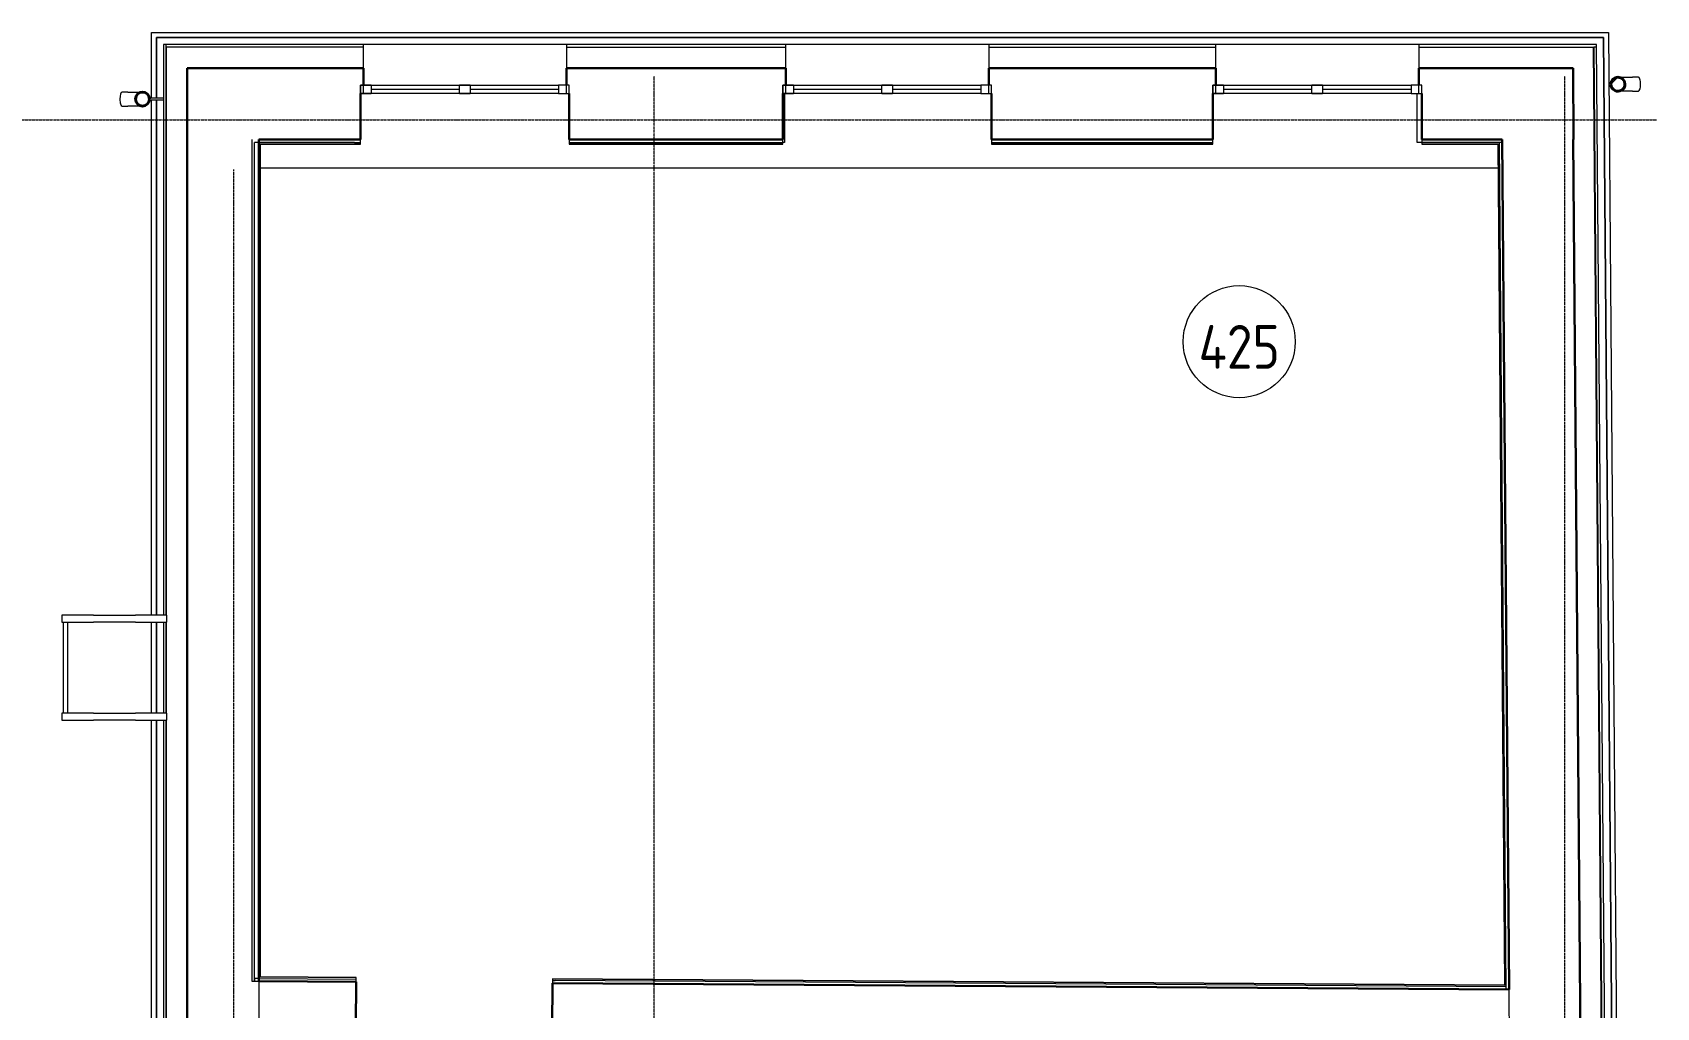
# Model space of a CAD drawing. Header units: millimetres. Extents: x -42533 to 645315, y 3457 to 82611.
# Drawn here: x 461013 to 472606, y 63354 to 70314 of the extents above; entities that cross this region are included whole.
import ezdxf

# ---------------------------------------------------------------- set-up
doc = ezdxf.new("R2010")
doc.units = ezdxf.units.MM
doc.linetypes.add('ADSK_Линия сетки', pattern=[25, 20, -2.5, 0, -2.5])
for name, color, linetype, lineweight in [('_ Окна', 7, 'Continuous', 9), ('Аннотация', 7, 'Continuous', 18), ('Обобщенные модели', 7, 'Continuous', 18), ('Оборудование', 7, 'Continuous', 18), ('Окна', 7, 'Continuous', 9), ('Оси', 253, 'Continuous', 9), ('Перекрытие', 7, 'Continuous', 18), ('Стены внутренние', 7, 'Continuous', 18), ('Стены наружные', 7, 'Continuous', 18), ('Стены несущие', 7, 'Continuous', 30), ('Стены отделка', 7, 'Continuous', 30), ('Стены штриховка', 7, 'Continuous', 9), ('ШТРИХОВКА', 252, 'Continuous', 15)]:
    doc.layers.add(name, color=color, linetype=linetype, lineweight=lineweight)
doc.layers.add('Линии', color=7, linetype='Continuous', lineweight=9, true_color=0x00a600)
doc.styles.add('GOST Common', font='GOST_Common.ttf', dxfattribs={"width": 0.9, "height": 350})

# ---------------------------------------------------------------- blocks, each defined once
blk = doc.blocks.new('План 4 этажа')
at = {"layer": 'Обобщенные модели', "lineweight": 9}
h = blk.add_hatch(dxfattribs=at)
h.set_pattern_fill('FP_10', color=8, angle=-89.5366181, style=0, pattern_type=2)
h.set_pattern_definition([(45.00038, (591.94, 243.9), (-106.06672, 106.0653), [])])
h.paths.add_polyline_path([(56225.816, 43579.568), (56248.067, 43579.748), (56268.037, 43589.565), (56281.769, 43607.074), (56286.545, 43628.807), (56281.419, 43650.461), (56267.15, 43667.865), (56247.278, 43677.238), (56225.027, 43677.058), (56205.057, 43667.241), (56191.325, 43649.732), (56186.803, 43626.922), (56191.675, 43606.345), (56206.207, 43588.817), (56225.434, 43579.748)])
at = {"layer": '_ Окна', "color": 8, "lineweight": 18}
for p, q in [((47260.673, 43562.707), (47260.673, 43622.707)), ((47260.673, 43622.707), (47336.673, 43622.707)), ((47336.673, 43622.707), (47336.673, 43562.707)), ((47967.673, 43562.707), (47967.673, 43622.707)), ((47967.673, 43622.707), (48043.673, 43622.707)), ((48043.673, 43622.707), (48043.673, 43562.707)), ((48674.673, 43622.707), (48674.673, 43562.707)), ((48750.673, 43622.707), (48674.673, 43622.707)), ((48750.673, 43562.707), (48750.673, 43622.707)), ((50275.393, 43562.707), (50275.393, 43622.707)), ((50275.393, 43622.707), (50351.393, 43622.707)), ((50351.393, 43622.707), (50351.393, 43562.707)), ((50982.393, 43562.707), (50982.393, 43622.707)), ((50982.393, 43622.707), (51058.393, 43622.707)), ((51058.393, 43622.707), (51058.393, 43562.707)), ((51689.393, 43622.707), (51689.393, 43562.707)), ((51765.393, 43622.707), (51689.393, 43622.707)), ((51765.393, 43562.707), (51765.393, 43622.707)), ((53345.388, 43562.707), (53345.388, 43622.707)), ((53345.388, 43622.707), (53421.388, 43622.707)), ((53421.388, 43622.707), (53421.388, 43562.707)), ((54052.388, 43562.707), (54052.388, 43622.707)), ((54052.388, 43622.707), (54128.388, 43622.707)), ((54128.388, 43622.707), (54128.388, 43562.707)), ((54759.388, 43622.707), (54759.388, 43562.707)), ((54835.388, 43622.707), (54759.388, 43622.707)), ((54835.388, 43562.707), (54835.388, 43622.707)), ((47336.673, 43562.707), (47260.673, 43562.707)), ((48043.673, 43562.707), (47967.673, 43562.707)), ((48674.673, 43562.707), (48750.673, 43562.707)), ((50351.393, 43562.707), (50275.393, 43562.707)), ((51058.393, 43562.707), (50982.393, 43562.707)), ((51689.393, 43562.707), (51765.393, 43562.707)), ((53421.388, 43562.707), (53345.388, 43562.707)), ((54128.388, 43562.707), (54052.388, 43562.707)), ((54759.388, 43562.707), (54835.388, 43562.707))]:
    blk.add_line(p, q, dxfattribs=at)
at = {"layer": '_ Окна', "color": 8}
for p, q in [((47280.673, 43562.707), (47280.673, 43622.707)), ((47336.673, 43592.707), (47967.673, 43592.707)), ((48043.673, 43592.707), (48674.673, 43592.707)), ((48730.673, 43562.707), (48730.673, 43622.707)), ((50295.393, 43562.707), (50295.393, 43622.707)), ((50351.393, 43592.707), (50982.393, 43592.707)), ((51058.393, 43592.707), (51689.393, 43592.707)), ((51745.393, 43562.707), (51745.393, 43622.707)), ((53365.388, 43562.707), (53365.388, 43622.707)), ((53421.388, 43592.707), (54052.388, 43592.707)), ((54128.388, 43592.707), (54759.388, 43592.707)), ((54815.388, 43562.707), (54815.388, 43622.707))]:
    blk.add_line(p, q, dxfattribs=at)
at = {"layer": 'Линии', "color": 8}
blk.add_circle((53532.9, 41790.669), 400, dxfattribs=at)
at = {"layer": 'Обобщенные модели', "color": 8}
for p, q in [((56066.275, 43632.026), (56063.937, 43632.007)), ((56064.018, 43622.007), (56066.593, 43622.028)), ((56185.649, 43632.991), (56172.044, 43632.881)), ((56172.125, 43622.882), (56185.73, 43622.992)), ((56382.289, 43679.583), (56339.787, 43679.239)), ((45600.146, 43572.761), (45557.642, 43572.761)), ((45853.793, 43527.761), (45754.652, 43527.761)), ((45754.652, 43517.761), (45853.793, 43517.761)), ((56340.595, 43579.243), (56383.098, 43579.586)), ((45557.642, 43472.761), (45600.146, 43472.761))]:
    blk.add_line(p, q, dxfattribs=at)
at = {"layer": 'Обобщенные модели', "color": 8, "flags": 128}
for points in [[(56249.159, 43678.506), (56250.429, 43678.517), (56253.093, 43678.538), (56255.969, 43678.562), (56259.054, 43678.586), (56262.341, 43678.613), (56265.827, 43678.641), (56269.506, 43678.671), (56273.371, 43678.702), (56277.416, 43678.735), (56281.635, 43678.769), (56286.022, 43678.805), (56290.568, 43678.841), (56295.268, 43678.879), (56300.113, 43678.919), (56305.095, 43678.959), (56310.207, 43679), (56315.441, 43679.042), (56320.787, 43679.086), (56326.239, 43679.13), (56331.786, 43679.175), (56337.42, 43679.22), (56339.787, 43679.239)], [(45600.146, 43572.761), (45605.814, 43572.761), (45611.398, 43572.761), (45616.891, 43572.761), (45622.282, 43572.761), (45627.564, 43572.761), (45632.728, 43572.761), (45637.765, 43572.761), (45642.668, 43572.761), (45647.429, 43572.761), (45652.041, 43572.761), (45656.495, 43572.761), (45660.785, 43572.761), (45664.903, 43572.761), (45668.844, 43572.761), (45672.601, 43572.761), (45676.168, 43572.761), (45679.539, 43572.761), (45682.708, 43572.761), (45685.672, 43572.761), (45688.424, 43572.761), (45690.777, 43572.761)], [(56340.595, 43579.243), (56334.928, 43579.197), (56329.344, 43579.152), (56323.851, 43579.107), (56318.46, 43579.064), (56313.178, 43579.021), (56308.015, 43578.979), (56302.977, 43578.938), (56298.074, 43578.899), (56293.313, 43578.86), (56288.702, 43578.823), (56284.248, 43578.787), (56279.959, 43578.752), (56275.84, 43578.719), (56271.9, 43578.687), (56268.143, 43578.657), (56264.576, 43578.628), (56261.205, 43578.601), (56258.036, 43578.575), (56255.072, 43578.551), (56252.32, 43578.529), (56249.968, 43578.51)], [(45690.777, 43472.761), (45689.506, 43472.761), (45686.843, 43472.761), (45683.966, 43472.761), (45680.882, 43472.761), (45677.594, 43472.761), (45674.108, 43472.761), (45670.429, 43472.761), (45666.564, 43472.761), (45662.519, 43472.761), (45658.299, 43472.761), (45653.913, 43472.761), (45649.366, 43472.761), (45644.666, 43472.761), (45639.821, 43472.761), (45634.839, 43472.761), (45629.726, 43472.761), (45624.493, 43472.761), (45619.146, 43472.761), (45613.694, 43472.761), (45608.147, 43472.761), (45602.513, 43472.761), (45600.146, 43472.761)]]:
    blk.add_lwpolyline(points, dxfattribs=at)
at = {"layer": 'Обобщенные модели', "color": 8}
for centre, start, end in [((56236.547, 43628.403), 0.4633819, 180.4633819), ((56236.547, 43628.403), 180.4633819, 0.4633819), ((45703.793, 43522.761), 0, 180), ((45703.793, 43522.761), 180, 0)]:
    blk.add_arc(centre, 52, start, end, dxfattribs=at)
at = {"layer": 'Обобщенные модели', "color": 8, "lineweight": 40}
for centre, start, end in [((56236.547, 43628.403), 0.4633819, 180.4633819), ((56236.547, 43628.403), 180.4633819, 0.4633819), ((45703.793, 43522.761), 0, 180), ((45703.793, 43522.761), 180, 0)]:
    blk.add_arc(centre, 50, start, end, dxfattribs=at)
at = {"layer": 'Обобщенные модели', "color": 8}
for centre, major_axis, start_param, end_param in [((56382.694, 43629.585), (-0.404, 49.998), 4.71238898, 6.283185307), ((56382.694, 43629.585), (-0.404, 49.998), 3.141592654, 4.71238898), ((45557.642, 43522.761), (0, -50), 3.141592654, 4.71238898), ((45557.642, 43522.761), (0, -50), 4.71238898, 6.283185307)]:
    blk.add_ellipse(centre, major_axis=major_axis, ratio=0.309016994, start_param=start_param, end_param=end_param, dxfattribs=at)
at = {"layer": 'Оборудование', "color": 8}
for p, q in [((45128.793, 39838.902), (45128.793, 39788.902)), ((45353.793, 39838.902), (45128.793, 39838.902)), ((45128.793, 39788.902), (45353.793, 39788.902)), ((45138.793, 39138.902), (45138.793, 39788.902)), ((45168.793, 39788.902), (45168.793, 39138.902)), ((45353.793, 39838.902), (45653.793, 39838.902)), ((45653.793, 39788.902), (45353.793, 39788.902)), ((45878.793, 39838.902), (45653.793, 39838.902)), ((45653.793, 39788.902), (45878.793, 39788.902)), ((45878.793, 39788.902), (45878.793, 39838.902)), ((45128.793, 39138.902), (45128.793, 39088.902)), ((45353.793, 39138.902), (45128.793, 39138.902)), ((45128.793, 39088.902), (45353.793, 39088.902)), ((45353.793, 39138.902), (45653.793, 39138.902)), ((45653.793, 39088.902), (45353.793, 39088.902)), ((45878.793, 39138.902), (45653.793, 39138.902)), ((45653.793, 39088.902), (45878.793, 39088.902)), ((45878.793, 39088.902), (45878.793, 39138.902))]:
    blk.add_line(p, q, dxfattribs=at)
at = {"layer": 'Окна', "color": 8}
for p, q in [((47260.673, 43622.707), (47260.673, 43562.707)), ((47336.673, 43622.707), (47260.673, 43622.707)), ((47336.673, 43622.707), (47967.673, 43622.707)), ((48043.673, 43622.707), (47967.673, 43622.707)), ((48043.673, 43622.707), (48674.673, 43622.707)), ((48750.673, 43622.707), (48674.673, 43622.707)), ((48750.673, 43562.707), (48750.673, 43622.707)), ((50275.393, 43622.707), (50275.393, 43562.707)), ((50351.393, 43622.707), (50275.393, 43622.707)), ((50351.393, 43622.707), (50982.393, 43622.707)), ((51058.393, 43622.707), (50982.393, 43622.707)), ((51058.393, 43622.707), (51689.393, 43622.707)), ((51765.393, 43622.707), (51689.393, 43622.707)), ((51765.393, 43562.707), (51765.393, 43622.707)), ((53345.388, 43622.707), (53345.388, 43562.707)), ((53421.388, 43622.707), (53345.388, 43622.707)), ((53421.388, 43622.707), (54052.388, 43622.707)), ((54128.388, 43622.707), (54052.388, 43622.707)), ((54128.388, 43622.707), (54759.388, 43622.707)), ((54835.388, 43622.707), (54759.388, 43622.707)), ((54835.388, 43562.707), (54835.388, 43622.707)), ((47260.673, 43562.707), (47336.673, 43562.707)), ((47967.673, 43562.707), (47336.673, 43562.707)), ((47967.673, 43562.707), (48043.673, 43562.707)), ((48674.673, 43562.707), (48043.673, 43562.707)), ((48674.673, 43562.707), (48750.673, 43562.707)), ((50275.393, 43562.707), (50351.393, 43562.707)), ((50982.393, 43562.707), (50351.393, 43562.707)), ((50982.393, 43562.707), (51058.393, 43562.707)), ((51689.393, 43562.707), (51058.393, 43562.707)), ((51689.393, 43562.707), (51765.393, 43562.707)), ((53345.388, 43562.707), (53421.388, 43562.707)), ((54052.388, 43562.707), (53421.388, 43562.707)), ((54052.388, 43562.707), (54128.388, 43562.707)), ((54759.388, 43562.707), (54128.388, 43562.707)), ((54759.388, 43562.707), (54835.388, 43562.707))]:
    blk.add_line(p, q, dxfattribs=at)
at = {"layer": 'Оси', "color": 8, "linetype": 'ADSK_Линия сетки'}
for p, q in [((49356.505, -3353.101), (49356.505, 43685.833)), ((55856.505, -3353.101), (55856.505, 43685.833)), ((-10052.178, 43374.489), (56511.792, 43374.489)), ((46356.505, -3353.101), (46356.505, 43019.489))]:
    blk.add_line(p, q, dxfattribs=at)
at = {"layer": 'Перекрытие', "color": 8}
for p, q in [((50287.834, 43562.707), (50287.834, 43212.707)), ((54803.294, 43211.739), (54803.294, 43562.707)), ((50287.834, 43212.707), (50275.393, 43212.707)), ((54835.388, 43211.739), (54803.294, 43211.739)), ((46545.737, 43032.707), (55379.886, 43032.707))]:
    blk.add_line(p, q, dxfattribs=at)
at = {"layer": 'Стены внутренние', "color": 8}
blk.add_line((54835.388, 43212.707), (54803.294, 43212.707), dxfattribs=at)
at = {"layer": 'Стены наружные', "color": 8}
for p, q in [((45768.791, 43527.537), (45768.791, 43997.725)), ((45768.791, 43997.725), (56169.1, 43997.707)), ((45803.791, 43962.724), (45803.791, 43527.412)), ((56134.381, 43962.707), (45803.791, 43962.724)), ((45803.793, 43962.706), (56133.84, 43962.707)), ((45803.793, 43527.412), (45803.793, 43962.706)), ((56133.84, 43962.707), (56220.973, 33189.173)), ((56221.333, 33189.178), (56134.381, 43962.707)), ((56169.1, 43997.707), (56256.331, 33189.586)), ((48730.673, 43912.707), (47280.673, 43912.707)), ((51745.393, 43912.707), (50295.393, 43912.707)), ((54815.388, 43912.707), (53365.388, 43912.707)), ((45768.791, 39838.902), (45768.791, 43517.985)), ((45803.791, 43518.11), (45803.791, 39838.902)), ((45803.793, 39838.902), (45803.793, 43518.11)), ((45768.791, 39138.902), (45768.791, 39788.902)), ((45803.791, 39788.902), (45803.791, 39138.902)), ((45803.793, 39138.902), (45803.793, 39788.902)), ((45768.791, 28253.34), (45768.791, 39088.902)), ((45803.791, 39088.902), (45803.791, 28253.215)), ((45803.793, 28253.215), (45803.793, 39088.902))]:
    blk.add_line(p, q, dxfattribs=at)
at = {"layer": 'Стены несущие', "color": 8}
for p, q in [((46023.793, 35812.855), (46023.793, 43742.707)), ((46023.793, 43742.707), (47280.673, 43742.707)), ((47280.673, 43622.707), (47280.673, 43742.707)), ((48730.673, 43742.707), (48730.673, 43622.707)), ((50295.393, 43742.707), (48730.673, 43742.707)), ((50295.393, 43622.707), (50295.393, 43742.707)), ((51745.393, 43742.707), (51745.393, 43622.707)), ((53365.388, 43742.707), (51745.393, 43742.707)), ((53365.388, 43622.707), (53365.388, 43742.707)), ((54815.388, 43742.707), (54815.388, 43622.707)), ((55915.612, 43742.707), (54815.388, 43742.707)), ((55919.737, 43232.707), (55915.612, 43742.707)), ((47260.673, 43232.707), (47260.673, 43562.707)), ((48750.673, 43562.707), (48750.673, 43232.707)), ((50275.393, 43232.707), (50275.393, 43562.707)), ((51765.393, 43562.707), (51765.393, 43232.707)), ((53345.388, 43232.707), (53345.388, 43562.707)), ((54835.388, 43562.707), (54835.388, 43232.707)), ((46533.793, 37224.835), (46533.793, 43232.707)), ((47260.673, 43232.707), (46533.793, 43232.707)), ((48750.673, 43232.707), (50275.393, 43232.707)), ((53345.388, 43232.707), (51765.393, 43232.707)), ((55409.72, 43232.707), (54835.388, 43232.707)), ((55409.72, 43232.707), (55458.789, 37165.596)), ((55917.162, 43232.707), (55919.737, 43232.707)), ((55917.162, 43232.707), (55973.858, 36222.623)), ((47229.615, 37220.217), (46533.793, 37224.835)), ((47227.558, 36910.224), (47229.615, 37220.217)), ((48629.584, 37210.925), (48627.527, 36900.932)), ((55458.789, 37165.596), (48629.584, 37210.925))]:
    blk.add_line(p, q, dxfattribs=at)
at = {"layer": 'Стены отделка', "color": 8, "lineweight": 9}
for p, q in [((45853.793, 43912.707), (45853.793, 39838.902)), ((47280.673, 43912.707), (45853.793, 43912.707)), ((46023.793, 43892.707), (45873.793, 43892.707)), ((47280.673, 43892.707), (47246.39, 43892.707)), ((47280.673, 43742.707), (47280.673, 43912.707)), ((50295.393, 43912.707), (48730.673, 43912.707)), ((48730.673, 43912.707), (48730.673, 43742.707)), ((50295.393, 43742.707), (50295.393, 43912.707)), ((53365.388, 43912.707), (51745.393, 43912.707)), ((51745.393, 43912.707), (51745.393, 43742.707)), ((53365.388, 43742.707), (53365.388, 43912.707)), ((56084.243, 43912.707), (54815.388, 43912.707)), ((54815.388, 43912.707), (54815.388, 43742.707)), ((56061.829, 43892.707), (56064.404, 43892.707)), ((56123.853, 36223.836), (56061.829, 43892.707)), ((56064.404, 43892.707), (56126.427, 36223.857)), ((56146.427, 36224.019), (56084.243, 43912.707)), ((55913.037, 43742.707), (55917.162, 43232.707)), ((46483.793, 43232.707), (46483.793, 37225.167)), ((46503.793, 37225.167), (46503.793, 43212.707)), ((47216.39, 43212.707), (46503.793, 43212.707)), ((46545.793, 37256.757), (46545.793, 43200.707)), ((46545.793, 43200.707), (47260.673, 43200.707)), ((47260.673, 43200.707), (47260.673, 43232.707)), ((48750.673, 43232.707), (48750.673, 43200.707)), ((48750.673, 43212.707), (50275.393, 43212.707)), ((48750.673, 43200.707), (50275.393, 43200.707)), ((50275.393, 43200.707), (50275.393, 43232.707)), ((51765.393, 43232.707), (51765.393, 43200.707)), ((51765.393, 43212.707), (53345.388, 43212.707)), ((51765.393, 43200.707), (53345.388, 43200.707)), ((53345.388, 43200.707), (53345.388, 43232.707)), ((54835.388, 43232.707), (54835.388, 43200.707)), ((55410.448, 43212.707), (54835.388, 43212.707)), ((54835.388, 43200.707), (55378.543, 43200.707)), ((55378.543, 43200.707), (55426.531, 37197.811)), ((55438.79, 37165.436), (55390.447, 43212.707)), ((55410.448, 43212.707), (55390.449, 43212.547)), ((55410.448, 43212.707), (55410.448, 43232.707)), ((55458.789, 37165.596), (55410.448, 43212.707)), ((45853.793, 39788.902), (45853.793, 39138.902)), ((45853.793, 39088.902), (45853.793, 35812.855)), ((46483.793, 37225.167), (46503.793, 37225.167)), ((46503.925, 37245.034), (46503.793, 37225.035)), ((46503.793, 37225.035), (46533.793, 37224.835)), ((46533.793, 37244.836), (46503.925, 37245.034)), ((47229.828, 37252.216), (46545.793, 37256.757)), ((47229.615, 37220.217), (47229.748, 37240.217)), ((47229.748, 37240.217), (47229.828, 37252.216)), ((48629.717, 37230.924), (48629.584, 37210.925)), ((48629.797, 37242.924), (48629.717, 37230.924)), ((48629.717, 37230.924), (48649.717, 37230.792)), ((55426.531, 37197.811), (48629.797, 37242.924)), ((48629.584, 37210.925), (48629.584, 37210.925)), ((55438.925, 37185.728), (55438.628, 37185.73)), ((55438.79, 37165.436), (55458.789, 37165.596)), ((55438.792, 37165.729), (55438.925, 37185.728))]:
    blk.add_line(p, q, dxfattribs=at)
at = {"layer": 'Стены штриховка', "color": 8}
for p, q in [((45873.793, 39838.902), (45873.793, 43912.707)), ((45873.793, 43892.707), (45873.793, 39838.902)), ((47246.39, 43892.707), (46023.793, 43892.707)), ((48730.673, 43892.707), (50295.393, 43892.707)), ((51745.393, 43892.707), (53365.388, 43892.707)), ((54815.388, 43892.707), (56061.829, 43892.707)), ((56084.404, 43892.707), (56064.404, 43892.707)), ((46543.793, 37254.77), (46543.793, 43202.707)), ((46543.793, 43202.707), (47260.673, 43202.707)), ((47216.39, 43212.707), (47260.673, 43212.707)), ((48750.673, 43202.707), (50275.393, 43202.707)), ((51765.393, 43202.707), (53345.388, 43202.707)), ((54835.388, 43202.707), (55380.527, 43202.707)), ((55380.527, 43202.707), (55428.547, 37195.797)), ((45873.793, 39138.902), (45873.793, 39788.902)), ((45873.793, 39788.902), (45873.793, 39138.902)), ((45873.793, 35812.855), (45873.793, 39088.902)), ((45873.793, 39088.902), (45873.793, 35812.855)), ((46533.793, 37244.836), (47229.748, 37240.217)), ((46533.793, 37224.835), (46533.793, 36845.159)), ((47229.814, 37250.216), (46543.793, 37254.77)), ((55428.547, 37195.797), (48629.784, 37240.924)), ((55438.628, 37185.73), (48649.717, 37230.792)), ((55461.863, 36785.567), (55458.789, 37165.596))]:
    blk.add_line(p, q, dxfattribs=at)
at = {"layer": 'Аннотация', "color": 8, "lineweight": 9, "insert": (53532.9, 41753.721), "char_height": 312.5, "width": 520.21112, "attachment_point": 5, "line_spacing_factor": 1.022766, "style": 'GOST Common'}
blk.add_mtext('425', dxfattribs=at)

msp = doc.modelspace()

# ---------------------------------------------------------------- block references
at = {"layer": 'ШТРИХОВКА'}
msp.add_blockref('План 4 этажа', (416094.2, 26315.8), dxfattribs=at)

doc.saveas('drawing.dxf')
